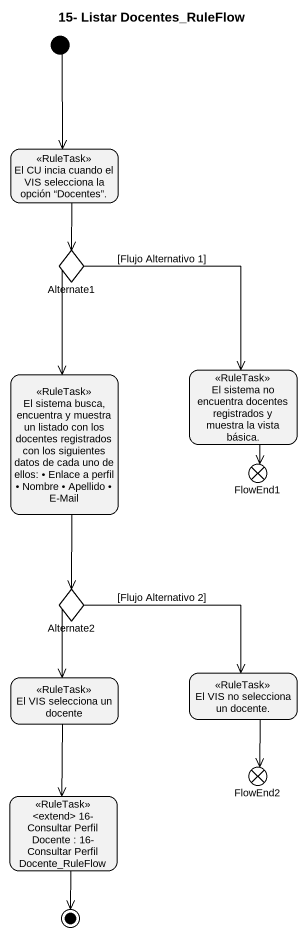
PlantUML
@startuml
title 15- Listar Docentes_RuleFlow
hide empty description
state "El CU incia cuando el VIS selecciona la opción “Docentes”." as El_CU_incia_cuando_el_VIS <<RuleTask>>
state Alternate1 <<choice>>
state "El sistema busca, encuentra y muestra un listado con los docentes registrados con los siguientes datos de cada uno de ellos: • Enlace a perfil • Nombre • Apellido • E-Mail" as El_sistema_busca_encuentra <<RuleTask>>
state "El sistema no encuentra docentes registrados y muestra la vista básica." as El_sistema_no_encuentra <<RuleTask>>
state FlowEnd1 <<end>>
state Alternate2 <<choice>>
state "El VIS selecciona un docente" as El_VIS_selecciona_un_docente <<RuleTask>>
state "El VIS no selecciona un docente." as El_VIS_no_selecciona_un <<RuleTask>>
state FlowEnd2 <<end>>
state "<extend> 16- Consultar Perfil Docente : 16- Consultar Perfil Docente_RuleFlow" as extend_16_Consultar_Perfil <<RuleTask>>
[*] --> El_CU_incia_cuando_el_VIS
El_CU_incia_cuando_el_VIS --> Alternate1
Alternate1 --> El_sistema_busca_encuentra
Alternate1 --> El_sistema_no_encuentra : [Flujo Alternativo 1]
El_sistema_busca_encuentra --> Alternate2
El_sistema_no_encuentra --> FlowEnd1
Alternate2 --> El_VIS_selecciona_un_docente
Alternate2 -right-> El_VIS_no_selecciona_un : [Flujo Alternativo 2]
El_VIS_selecciona_un_docente --> extend_16_Consultar_Perfil
El_VIS_no_selecciona_un --> FlowEnd2
extend_16_Consultar_Perfil --> [*]
@enduml
